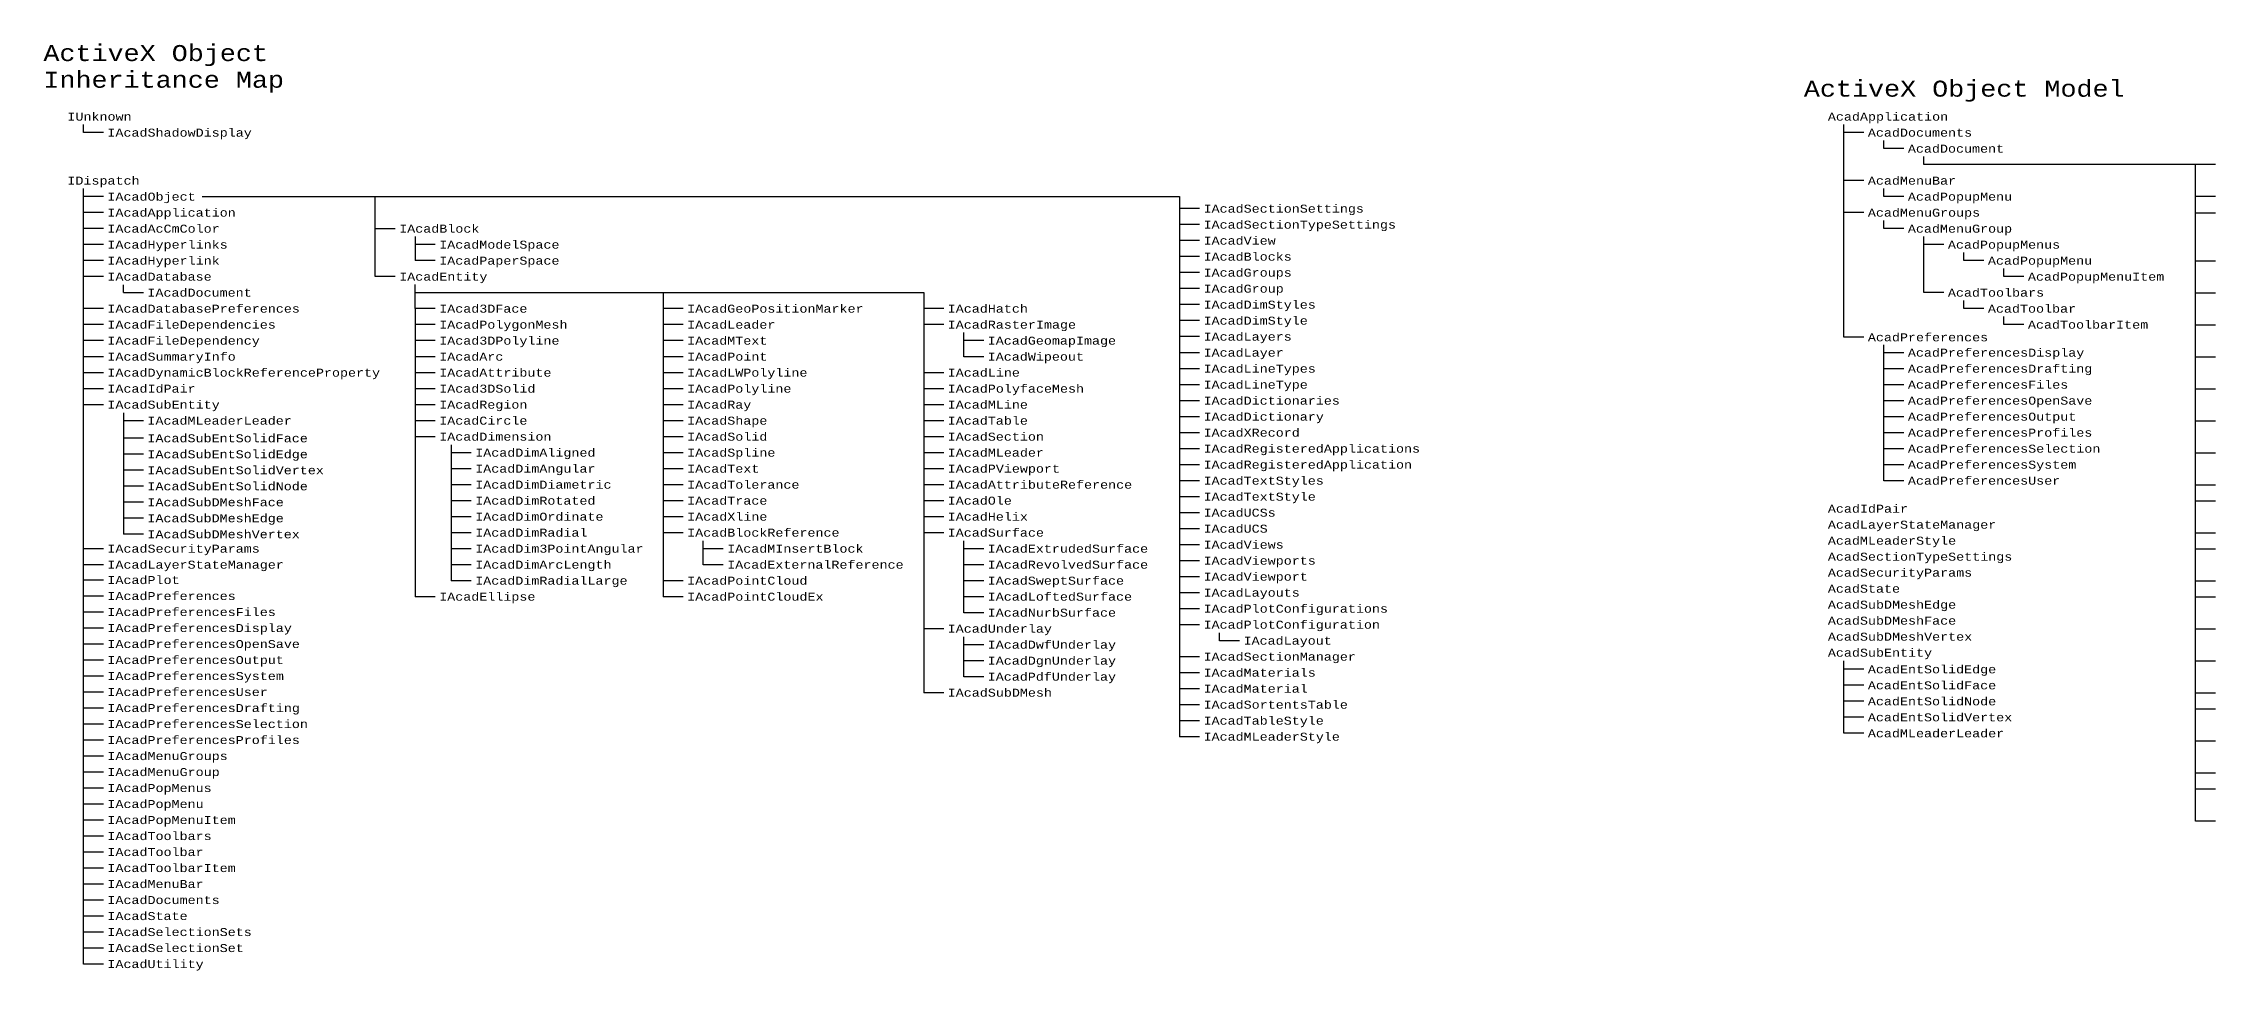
# Model space of a CAD drawing. Header units: inches. Extents: x 349 to 917, y -344 to 10.
# Drawn here: x 349 to 620.4, y -321.8 to -206 of the extents above; entities that cross this region are included whole.
import ezdxf

# ---------------------------------------------------------------- set-up
doc = ezdxf.new("R2010")
doc.units = ezdxf.units.IN
doc.header["$MEASUREMENT"] = 0
doc.layers.add('Unmanaged classes', color=7, linetype='Continuous')
doc.styles.get("Standard").update_dxf_attribs({"font": 'cour.ttf'})

msp = doc.modelspace()

# ---------------------------------------------------------------- linework, layer by layer
for p, q in [((353.99, -217.11), (353.99, -216.11)), ((356.49, -217.11), (353.99, -217.11)), ((573.99, -242.69), (573.99, -216.11)), ((576.49, -217.11), (573.99, -217.11)), ((578.99, -219.11), (578.99, -218.11)), ((581.49, -219.11), (578.99, -219.11)), ((583.99, -221.11), (583.99, -220.11)), ((620.44, -221.11), (583.99, -221.11)), ((617.94, -303.17), (617.94, -221.11)), ((353.99, -321.03), (353.99, -224.11)), ((356.49, -225.11), (353.99, -225.11)), ((368.84, -225.11), (490.97, -225.11)), ((390.45, -235.11), (390.45, -225.11)), ((490.97, -225.11), (490.97, -292.61)), ((576.49, -223.11), (573.99, -223.11)), ((578.99, -225.11), (578.99, -224.11)), ((581.49, -225.11), (578.99, -225.11)), ((620.44, -225.11), (617.94, -225.11)), ((356.49, -227.11), (353.99, -227.11)), ((493.47, -226.61), (490.97, -226.61)), ((576.49, -227.11), (573.99, -227.11)), ((620.44, -227.17), (617.94, -227.17)), ((356.49, -229.11), (353.99, -229.11)), ((390.45, -229.11), (392.95, -229.11)), ((395.45, -230.11), (395.45, -233.11)), ((493.47, -228.61), (490.97, -228.61)), ((493.47, -230.61), (490.97, -230.61)), ((578.99, -229.11), (578.99, -228.11)), ((581.49, -229.11), (578.99, -229.11)), ((583.99, -237.11), (583.99, -230.11)), ((356.49, -231.11), (353.99, -231.11)), ((356.49, -233.11), (353.99, -233.11)), ((397.95, -231.11), (395.45, -231.11)), ((397.95, -233.11), (395.45, -233.11)), ((493.47, -232.61), (490.97, -232.61)), ((586.49, -231.11), (583.99, -231.11)), ((588.99, -233.11), (588.99, -232.11)), ((591.49, -233.11), (588.99, -233.11)), ((620.44, -233.17), (617.94, -233.17)), ((356.49, -235.11), (353.99, -235.11)), ((358.99, -237.11), (358.99, -236.13)), ((392.95, -235.11), (390.45, -235.11)), ((395.45, -239.11), (395.45, -236.11)), ((493.47, -234.61), (490.97, -234.61)), ((593.99, -235.11), (593.99, -234.11)), ((596.49, -235.11), (593.99, -235.11)), ((358.99, -237.11), (361.49, -237.11)), ((395.45, -237.11), (459, -237.11)), ((426.44, -237.11), (426.44, -275.11)), ((459, -237.11), (459, -287.11)), ((493.47, -236.61), (490.97, -236.61)), ((493.47, -238.61), (490.97, -238.61)), ((586.49, -237.11), (583.99, -237.11)), ((588.99, -239.11), (588.99, -238.11)), ((620.44, -237.17), (617.94, -237.17)), ((356.49, -239.11), (353.99, -239.11)), ((356.49, -241.11), (353.99, -241.11)), ((395.45, -239.11), (395.45, -275.11)), ((397.95, -239.11), (395.45, -239.11)), ((397.95, -241.11), (395.45, -241.11)), ((428.94, -239.11), (426.44, -239.11)), ((428.94, -241.11), (426.44, -241.11)), ((461.5, -239.11), (459, -239.11)), ((461.5, -241.11), (459, -241.11)), ((493.47, -240.61), (490.97, -240.61)), ((591.49, -239.11), (588.99, -239.11)), ((593.99, -241.11), (593.99, -240.11)), ((596.49, -241.11), (593.99, -241.11)), ((620.44, -241.17), (617.94, -241.17)), ((356.49, -243.11), (353.99, -243.11)), ((397.95, -243.11), (395.45, -243.11)), ((428.94, -243.11), (426.44, -243.11)), ((464, -245.11), (464, -242.11)), ((466.5, -243.11), (464, -243.11)), ((493.47, -242.61), (490.97, -242.61)), ((576.49, -242.69), (573.99, -242.69)), ((578.99, -260.61), (578.99, -243.61)), ((356.49, -245.11), (353.99, -245.11)), ((397.95, -245.11), (395.45, -245.11)), ((428.94, -245.11), (426.44, -245.11)), ((466.5, -245.11), (464, -245.11)), ((493.47, -244.61), (490.97, -244.61)), ((493.47, -246.61), (490.97, -246.61)), ((581.49, -244.61), (578.99, -244.61)), ((581.49, -246.61), (578.99, -246.61)), ((620.44, -245.17), (617.94, -245.17)), ((356.49, -247.11), (353.99, -247.11)), ((356.49, -249.11), (353.99, -249.11)), ((397.95, -247.11), (395.45, -247.11)), ((397.95, -249.11), (395.45, -249.11)), ((428.94, -247.11), (426.44, -247.11)), ((428.94, -249.11), (426.44, -249.11)), ((461.5, -247.11), (459, -247.11)), ((461.5, -249.11), (459, -249.11)), ((493.47, -248.61), (490.97, -248.61)), ((581.49, -248.61), (578.99, -248.61)), ((620.44, -249.17), (617.94, -249.17)), ((356.49, -251.11), (353.99, -251.11)), ((358.99, -252.11), (358.99, -267.31)), ((397.95, -251.11), (395.45, -251.11)), ((428.94, -251.11), (426.44, -251.11)), ((461.5, -251.11), (459, -251.11)), ((493.47, -250.61), (490.97, -250.61)), ((581.49, -250.61), (578.99, -250.61)), ((361.49, -253.11), (358.99, -253.11)), ((397.95, -253.11), (395.45, -253.11)), ((397.95, -255.11), (395.45, -255.11)), ((428.94, -253.11), (426.44, -253.11)), ((428.94, -255.11), (426.44, -255.11)), ((461.5, -253.11), (459, -253.11)), ((461.5, -255.11), (459, -255.11)), ((493.47, -252.61), (490.97, -252.61)), ((493.47, -254.61), (490.97, -254.61)), ((581.49, -252.61), (578.99, -252.61)), ((581.49, -254.61), (578.99, -254.61)), ((620.44, -253.17), (617.94, -253.17)), ((361.49, -255.31), (358.99, -255.31)), ((361.49, -257.31), (358.99, -257.31)), ((399.95, -256.11), (399.95, -273.11)), ((402.45, -257.11), (399.95, -257.11)), ((428.94, -257.11), (426.44, -257.11)), ((461.5, -257.11), (459, -257.11)), ((493.47, -256.61), (490.97, -256.61)), ((581.49, -256.61), (578.99, -256.61)), ((620.44, -257.17), (617.94, -257.17)), ((361.49, -259.31), (358.99, -259.31)), ((402.45, -259.11), (399.95, -259.11)), ((428.94, -259.11), (426.44, -259.11)), ((461.5, -259.11), (459, -259.11)), ((493.47, -258.61), (490.97, -258.61)), ((581.49, -258.61), (578.99, -258.61)), ((361.49, -261.31), (358.99, -261.31)), ((402.45, -261.11), (399.95, -261.11)), ((402.45, -263.11), (399.95, -263.11)), ((428.94, -261.11), (426.44, -261.11)), ((428.94, -263.11), (426.44, -263.11)), ((461.5, -261.11), (459, -261.11)), ((461.5, -263.11), (459, -263.11)), ((493.47, -260.61), (490.97, -260.61)), ((493.47, -262.61), (490.97, -262.61)), ((581.49, -260.61), (578.99, -260.61)), ((620.44, -261.17), (617.94, -261.17)), ((620.44, -263.17), (617.94, -263.17)), ((361.49, -263.31), (358.99, -263.31)), ((361.49, -265.31), (358.99, -265.31)), ((402.45, -265.11), (399.95, -265.11)), ((428.94, -265.11), (426.44, -265.11)), ((461.5, -265.11), (459, -265.11)), ((493.47, -264.61), (490.97, -264.61)), ((361.49, -267.31), (358.99, -267.31)), ((402.45, -267.11), (399.95, -267.11)), ((428.94, -267.11), (426.44, -267.11)), ((431.44, -271.11), (431.44, -268.11)), ((461.5, -267.11), (459, -267.11)), ((464, -277.11), (464, -268.11)), ((493.47, -266.61), (490.97, -266.61)), ((493.47, -268.61), (490.97, -268.61)), ((620.44, -267.17), (617.94, -267.17)), ((356.49, -269.11), (353.99, -269.11)), ((356.49, -271.11), (353.99, -271.11)), ((402.45, -269.11), (399.95, -269.11)), ((402.45, -271.11), (399.95, -271.11)), ((433.94, -269.11), (431.44, -269.11)), ((433.94, -271.11), (431.44, -271.11)), ((466.5, -269.11), (464, -269.11)), ((466.5, -271.11), (464, -271.11)), ((493.47, -270.61), (490.97, -270.61)), ((620.44, -269.17), (617.94, -269.17)), ((356.49, -273.03), (353.99, -273.03)), ((402.45, -273.11), (399.95, -273.11)), ((428.94, -273.11), (426.44, -273.11)), ((466.5, -273.11), (464, -273.11)), ((493.47, -272.61), (490.97, -272.61)), ((620.44, -273.17), (617.94, -273.17)), ((356.49, -275.03), (353.99, -275.03)), ((397.95, -275.11), (395.45, -275.11)), ((428.94, -275.11), (426.44, -275.11)), ((466.5, -275.11), (464, -275.11)), ((493.47, -274.61), (490.97, -274.61)), ((493.47, -276.61), (490.97, -276.61)), ((620.44, -275.17), (617.94, -275.17)), ((356.49, -277.03), (353.99, -277.03)), ((356.49, -279.03), (353.99, -279.03)), ((461.5, -279.11), (459, -279.11)), ((466.5, -277.11), (464, -277.11)), ((493.47, -278.61), (490.97, -278.61)), ((620.44, -279.17), (617.94, -279.17)), ((356.49, -281.03), (353.99, -281.03)), ((464, -285.11), (464, -280.11)), ((466.5, -281.11), (464, -281.11)), ((495.97, -280.61), (495.97, -279.61)), ((498.47, -280.61), (495.97, -280.61)), ((356.49, -283.03), (353.99, -283.03)), ((466.5, -283.11), (464, -283.11)), ((493.47, -282.61), (490.97, -282.61)), ((493.47, -284.61), (490.97, -284.61)), ((573.99, -292.19), (573.99, -283.11)), ((576.49, -284.19), (573.99, -284.19)), ((620.44, -283.17), (617.94, -283.17)), ((356.49, -285.03), (353.99, -285.03)), ((356.49, -287.03), (353.99, -287.03)), ((461.5, -287.11), (459, -287.11)), ((466.5, -285.11), (464, -285.11)), ((493.47, -286.61), (490.97, -286.61)), ((576.49, -286.19), (573.99, -286.19)), ((620.44, -287.17), (617.94, -287.17)), ((356.49, -289.03), (353.99, -289.03)), ((493.47, -288.61), (490.97, -288.61)), ((576.49, -288.19), (573.99, -288.19)), ((576.49, -290.19), (573.99, -290.19)), ((620.44, -289.17), (617.94, -289.17)), ((356.49, -291.03), (353.99, -291.03)), ((356.49, -293.03), (353.99, -293.03)), ((493.47, -290.61), (490.97, -290.61)), ((493.47, -292.61), (490.97, -292.61)), ((576.49, -292.19), (573.99, -292.19)), ((356.49, -295.03), (353.99, -295.03)), ((620.44, -293.17), (617.94, -293.17)), ((356.49, -297.03), (353.99, -297.03)), ((620.44, -297.17), (617.94, -297.17)), ((356.49, -299.03), (353.99, -299.03)), ((356.49, -301.03), (353.99, -301.03)), ((620.44, -299.17), (617.94, -299.17)), ((356.49, -303.03), (353.99, -303.03)), ((620.44, -303.17), (617.94, -303.17)), ((356.49, -305.03), (353.99, -305.03)), ((356.49, -307.03), (353.99, -307.03)), ((356.49, -309.03), (353.99, -309.03)), ((356.49, -311.03), (353.99, -311.03)), ((356.49, -313.03), (353.99, -313.03)), ((356.49, -315.03), (353.99, -315.03)), ((356.49, -317.03), (353.99, -317.03)), ((356.49, -319.03), (353.99, -319.03)), ((356.49, -321.03), (353.99, -321.03))]:
    msp.add_line(p, q)

# ---------------------------------------------------------------- texts
at = {"attachment_point": 1}
for s, width, gutter_width, insert, char_height in [('ActiveX Object Inheritance Map', 46.921, 10, (348.99, -206.16), 2), ('ActiveX Object Model', 46.921, 10, (568.99, -210.61), 2), ('IUnknown', 14.8329, 5, (351.99, -214.61), 1), ('IAcadShadowDisplay', 14.8329, 5, (356.99, -216.61), 1), ('AcadApplication', 14.8329, 5, (571.99, -214.61), 1), ('AcadDocuments', 14.8329, 5, (576.99, -216.61), 1), ('AcadDocument', 14.8329, 5, (581.99, -218.61), 1), ('IDispatch', 14.8329, 5, (351.99, -222.61), 1), ('AcadMenuBar', 14.8329, 5, (576.99, -222.61), 1), ('IAcadObject', 14.8329, 5, (356.99, -224.61), 1), ('AcadPopupMenu', 14.8329, 5, (581.99, -224.61), 1), ('IAcadApplication', 14.8329, 5, (356.99, -226.61), 1), ('IAcadSectionSettings', 14.8329, 5, (493.97, -226.11), 1), ('IAcadSectionTypeSettings', 14.8329, 5, (493.97, -228.11), 1), ('AcadMenuGroups', 14.8329, 5, (576.99, -226.61), 1), ('IAcadAcCmColor', 14.8329, 5, (356.99, -228.61), 1), ('IAcadHyperlinks', 14.8329, 5, (356.99, -230.61), 1), ('IAcadBlock', 14.8329, 5, (393.45, -228.61), 1), ('IAcadModelSpace', 14.8329, 5, (398.45, -230.61), 1), ('IAcadView', 14.8329, 5, (493.97, -230.11), 1), ('AcadMenuGroup', 14.8329, 5, (581.99, -228.61), 1), ('AcadPopupMenus', 14.8329, 5, (586.99, -230.61), 1), ('IAcadHyperlink', 14.8329, 5, (356.99, -232.61), 1), ('IAcadPaperSpace', 14.8329, 5, (398.45, -232.61), 1), ('IAcadBlocks', 14.8329, 5, (493.97, -232.11), 1), ('AcadPopupMenu', 14.8329, 5, (591.99, -232.61), 1), ('IAcadDatabase', 14.8329, 5, (356.99, -234.61), 1), ('IAcadEntity', 14.8329, 5, (393.45, -234.61), 1), ('IAcadGroups', 14.8329, 5, (493.97, -234.11), 1), ('IAcadGroup', 14.8329, 5, (493.97, -236.11), 1), ('AcadPopupMenuItem', 14.8329, 5, (596.99, -234.61), 1), ('IAcadDatabasePreferences', 14.8329, 5, (356.99, -238.61), 1), ('IAcadDocument', 14.8329, 5, (361.99, -236.61), 1), ('IAcad3DFace', 14.8329, 5, (398.45, -238.61), 1), ('IAcadGeoPositionMarker', 14.8329, 5, (429.44, -238.61), 1), ('IAcadHatch', 14.8329, 5, (462, -238.61), 1), ('IAcadDimStyles', 14.8329, 5, (493.97, -238.11), 1), ('AcadToolbars', 14.8329, 5, (586.99, -236.61), 1), ('AcadToolbar', 14.8329, 5, (591.99, -238.61), 1), ('IAcadFileDependencies', 14.8329, 5, (356.99, -240.61), 1), ('IAcadPolygonMesh', 14.8329, 5, (398.45, -240.61), 1), ('IAcadLeader', 14.8329, 5, (429.44, -240.61), 1), ('IAcadRasterImage', 14.8329, 5, (462, -240.61), 1), ('IAcadDimStyle', 14.8329, 5, (493.97, -240.11), 1), ('AcadToolbarItem', 14.8329, 5, (596.99, -240.61), 1), ('IAcadFileDependency', 14.8329, 5, (356.99, -242.61), 1), ('IAcad3DPolyline', 14.8329, 5, (398.45, -242.61), 1), ('IAcadMText', 14.8329, 5, (429.44, -242.61), 1), ('IAcadGeomapImage', 14.8329, 5, (467, -242.61), 1), ('IAcadLayers', 14.8329, 5, (493.97, -242.11), 1), ('IAcadLayer', 14.8329, 5, (493.97, -244.11), 1), ('AcadPreferences', 14.8329, 5, (576.99, -242.19), 1), ('AcadPreferencesDisplay', 14.8329, 5, (581.99, -244.11), 1), ('IAcadSummaryInfo', 14.8329, 5, (356.99, -244.61), 1), ('IAcadDynamicBlockReferenceProperty', 14.8329, 5, (356.99, -246.61), 1), ('IAcadArc', 14.8329, 5, (398.45, -244.61), 1), ('IAcadAttribute', 14.8329, 5, (398.45, -246.61), 1), ('IAcadPoint', 14.8329, 5, (429.44, -244.61), 1), ('IAcadLWPolyline', 14.8329, 5, (429.44, -246.61), 1), ('IAcadLine', 14.8329, 5, (462, -246.61), 1), ('IAcadWipeout', 14.8329, 5, (467, -244.61), 1), ('IAcadLineTypes', 14.8329, 5, (493.97, -246.11), 1), ('AcadPreferencesDrafting', 14.8329, 5, (581.99, -246.11), 1), ('IAcadIdPair', 14.8329, 5, (356.99, -248.61), 1), ('IAcad3DSolid', 14.8329, 5, (398.45, -248.61), 1), ('IAcadPolyline', 14.8329, 5, (429.44, -248.61), 1), ('IAcadPolyfaceMesh', 14.8329, 5, (462, -248.61), 1), ('IAcadLineType', 14.8329, 5, (493.97, -248.11), 1), ('AcadPreferencesFiles', 14.8329, 5, (581.99, -248.11), 1), ('IAcadSubEntity', 14.8329, 5, (356.99, -250.61), 1), ('IAcadRegion', 14.8329, 5, (398.45, -250.61), 1), ('IAcadRay', 14.8329, 5, (429.44, -250.61), 1), ('IAcadMLine', 14.8329, 5, (462, -250.61), 1), ('IAcadDictionaries', 14.8329, 5, (493.97, -250.11), 1), ('IAcadDictionary', 14.8329, 5, (493.97, -252.11), 1), ('AcadPreferencesOpenSave', 14.8329, 5, (581.99, -250.11), 1), ('AcadPreferencesOutput', 14.8329, 5, (581.99, -252.11), 1), ('IAcadMLeaderLeader', 14.8329, 5, (361.99, -252.61), 1), ('IAcadSubEntSolidFace', 14.8329, 5, (361.99, -254.81), 1), ('IAcadCircle', 14.8329, 5, (398.45, -252.61), 1), ('IAcadDimension', 14.8329, 5, (398.45, -254.61), 1), ('IAcadShape', 14.8329, 5, (429.44, -252.61), 1), ('IAcadSolid', 14.8329, 5, (429.44, -254.61), 1), ('IAcadTable', 14.8329, 5, (462, -252.61), 1), ('IAcadSection', 14.8329, 5, (462, -254.61), 1), ('IAcadXRecord', 14.8329, 5, (493.97, -254.11), 1), ('AcadPreferencesProfiles', 14.8329, 5, (581.99, -254.11), 1), ('IAcadSubEntSolidEdge', 14.8329, 5, (361.99, -256.81), 1), ('IAcadDimAligned', 14.8329, 5, (402.95, -256.61), 1), ('IAcadSpline', 14.8329, 5, (429.44, -256.61), 1), ('IAcadMLeader', 14.8329, 5, (462, -256.61), 1), ('IAcadRegisteredApplications', 14.8329, 5, (493.97, -256.11), 1), ('AcadPreferencesSelection', 14.8329, 5, (581.99, -256.11), 1), ('IAcadSubEntSolidVertex', 14.8329, 5, (361.99, -258.81), 1), ('IAcadDimAngular', 14.8329, 5, (402.95, -258.61), 1), ('IAcadDimDiametric', 14.8329, 5, (402.95, -260.61), 1), ('IAcadText', 14.8329, 5, (429.44, -258.61), 1), ('IAcadTolerance', 14.8329, 5, (429.44, -260.61), 1), ('IAcadPViewport', 14.8329, 5, (462, -258.61), 1), ('IAcadAttributeReference', 14.8329, 5, (462, -260.61), 1), ('IAcadRegisteredApplication', 14.8329, 5, (493.97, -258.11), 1), ('IAcadTextStyles', 14.8329, 5, (493.97, -260.11), 1), ('AcadPreferencesSystem', 14.8329, 5, (581.99, -258.11), 1), ('AcadPreferencesUser', 14.8329, 5, (581.99, -260.11), 1), ('IAcadSubEntSolidNode', 14.8329, 5, (361.99, -260.81), 1), ('IAcadSubDMeshFace', 14.8329, 5, (361.99, -262.81), 1), ('IAcadDimRotated', 14.8329, 5, (402.95, -262.61), 1), ('IAcadTrace', 14.8329, 5, (429.44, -262.61), 1), ('IAcadOle', 14.8329, 5, (462, -262.61), 1), ('IAcadTextStyle', 14.8329, 5, (493.97, -262.11), 1), ('IAcadSubDMeshEdge', 14.8329, 5, (361.99, -264.81), 1), ('IAcadDimOrdinate', 14.8329, 5, (402.95, -264.61), 1), ('IAcadXline', 14.8329, 5, (429.44, -264.61), 1), ('IAcadHelix', 14.8329, 5, (462, -264.61), 1), ('IAcadUCSs', 14.8329, 5, (493.97, -264.11), 1), ('IAcadUCS', 14.8329, 5, (493.97, -266.11), 1), ('AcadIdPair', 14.8329, 5, (571.99, -263.61), 1), ('AcadLayerStateManager', 14.8329, 5, (571.99, -265.61), 1), ('IAcadSecurityParams', 14.8329, 5, (356.99, -268.61), 1), ('IAcadSubDMeshVertex', 14.8329, 5, (361.99, -266.81), 1), ('IAcadDimRadial', 14.8329, 5, (402.95, -266.61), 1), ('IAcadDim3PointAngular', 14.8329, 5, (402.95, -268.61), 1), ('IAcadBlockReference', 14.8329, 5, (429.44, -266.61), 1), ('IAcadMInsertBlock', 14.8329, 5, (434.44, -268.61), 1), ('IAcadSurface', 14.8329, 5, (462, -266.61), 1), ('IAcadExtrudedSurface', 14.8329, 5, (467, -268.61), 1), ('IAcadViews', 14.8329, 5, (493.97, -268.11), 1), ('AcadMLeaderStyle', 14.8329, 5, (571.99, -267.61), 1), ('IAcadLayerStateManager', 14.8329, 5, (356.99, -270.61), 1), ('IAcadDimArcLength', 14.8329, 5, (402.95, -270.61), 1), ('IAcadExternalReference', 14.8329, 5, (434.44, -270.61), 1), ('IAcadRevolvedSurface', 14.8329, 5, (467, -270.61), 1), ('IAcadViewports', 14.8329, 5, (493.97, -270.11), 1), ('AcadSectionTypeSettings', 14.8329, 5, (571.99, -269.61), 1), ('IAcadPlot', 14.8329, 5, (356.99, -272.53), 1), ('IAcadDimRadialLarge', 14.8329, 5, (402.95, -272.61), 1), ('IAcadPointCloud', 14.8329, 5, (429.44, -272.61), 1), ('IAcadSweptSurface', 14.8329, 5, (467, -272.61), 1), ('IAcadViewport', 14.8329, 5, (493.97, -272.11), 1), ('IAcadLayouts', 14.8329, 5, (493.97, -274.11), 1), ('AcadSecurityParams', 14.8329, 5, (571.99, -271.61), 1), ('AcadState', 14.8329, 5, (571.99, -273.61), 1), ('IAcadPreferences', 14.8329, 5, (356.99, -274.53), 1), ('IAcadPreferencesFiles', 14.8329, 5, (356.99, -276.53), 1), ('IAcadEllipse', 14.8329, 5, (398.45, -274.61), 1), ('IAcadPointCloudEx', 14.8329, 5, (429.44, -274.61), 1), ('IAcadLoftedSurface', 14.8329, 5, (467, -274.61), 1), ('IAcadNurbSurface', 14.8329, 5, (467, -276.61), 1), ('IAcadPlotConfigurations', 14.8329, 5, (493.97, -276.11), 1), ('AcadSubDMeshEdge', 14.8329, 5, (571.99, -275.61), 1), ('IAcadPreferencesDisplay', 14.8329, 5, (356.99, -278.53), 1), ('IAcadUnderlay', 14.8329, 5, (462, -278.61), 1), ('IAcadPlotConfiguration', 14.8329, 5, (493.97, -278.11), 1), ('AcadSubDMeshFace', 14.8329, 5, (571.99, -277.61), 1), ('AcadSubDMeshVertex', 14.8329, 5, (571.99, -279.61), 1), ('IAcadPreferencesOpenSave', 14.8329, 5, (356.99, -280.53), 1), ('IAcadDwfUnderlay', 14.8329, 5, (467, -280.61), 1), ('IAcadSectionManager', 14.8329, 5, (493.97, -282.11), 1), ('IAcadLayout', 14.8329, 5, (498.97, -280.11), 1), ('AcadSubEntity', 14.8329, 5, (571.99, -281.61), 1), ('IAcadPreferencesOutput', 14.8329, 5, (356.99, -282.53), 1), ('IAcadPreferencesSystem', 14.8329, 5, (356.99, -284.53), 1), ('IAcadDgnUnderlay', 14.8329, 5, (467, -282.61), 1), ('IAcadPdfUnderlay', 14.8329, 5, (467, -284.61), 1), ('IAcadMaterials', 14.8329, 5, (493.97, -284.11), 1), ('AcadEntSolidEdge', 14.8329, 5, (576.99, -283.69), 1), ('IAcadPreferencesUser', 14.8329, 5, (356.99, -286.53), 1), ('IAcadSubDMesh', 14.8329, 5, (462, -286.61), 1), ('IAcadMaterial', 14.8329, 5, (493.97, -286.11), 1), ('AcadEntSolidFace', 14.8329, 5, (576.99, -285.69), 1), ('AcadEntSolidNode', 14.8329, 5, (576.99, -287.69), 1), ('IAcadPreferencesDrafting', 14.8329, 5, (356.99, -288.53), 1), ('IAcadPreferencesSelection', 14.8329, 5, (356.99, -290.53), 1), ('IAcadSortentsTable', 14.8329, 5, (493.97, -288.11), 1), ('IAcadTableStyle', 14.8329, 5, (493.97, -290.11), 1), ('\\pt14;AcadEntSolidVertex', 14.8329, 5, (576.99, -289.69), 1), ('IAcadPreferencesProfiles', 14.8329, 5, (356.99, -292.53), 1), ('IAcadMLeaderStyle', 14.8329, 5, (493.97, -292.11), 1), ('\\pt14;AcadMLeaderLeader', 14.8329, 5, (576.99, -291.69), 1), ('IAcadMenuGroups', 14.8329, 5, (356.99, -294.53), 1), ('IAcadMenuGroup', 14.8329, 5, (356.99, -296.53), 1), ('IAcadPopMenus', 14.8329, 5, (356.99, -298.53), 1), ('IAcadPopMenu', 14.8329, 5, (356.99, -300.53), 1), ('IAcadPopMenuItem', 14.8329, 5, (356.99, -302.53), 1), ('IAcadToolbars', 14.8329, 5, (356.99, -304.53), 1), ('IAcadToolbar', 14.8329, 5, (356.99, -306.53), 1), ('IAcadToolbarItem', 14.8329, 5, (356.99, -308.53), 1), ('IAcadMenuBar', 14.8329, 5, (356.99, -310.53), 1), ('IAcadDocuments', 14.8329, 5, (356.99, -312.53), 1), ('IAcadState', 14.8329, 5, (356.99, -314.53), 1), ('IAcadSelectionSets', 14.8329, 5, (356.99, -316.53), 1), ('IAcadSelectionSet', 14.8329, 5, (356.99, -318.53), 1), ('IAcadUtility', 14.8329, 5, (356.99, -320.53), 1)]:
    msp.add_mtext_dynamic_manual_height_columns(s, width=width, gutter_width=gutter_width, heights=[0], dxfattribs=dict(at, insert=insert, char_height=char_height))
at = {"layer": 'Unmanaged classes', "color": 3, "insert": (397.01, -215.57), "char_height": 0.4, "attachment_point": 1}
msp.add_mtext('{\\Fcourier new;^J}', dxfattribs=at)

doc.saveas('drawing.dxf')
